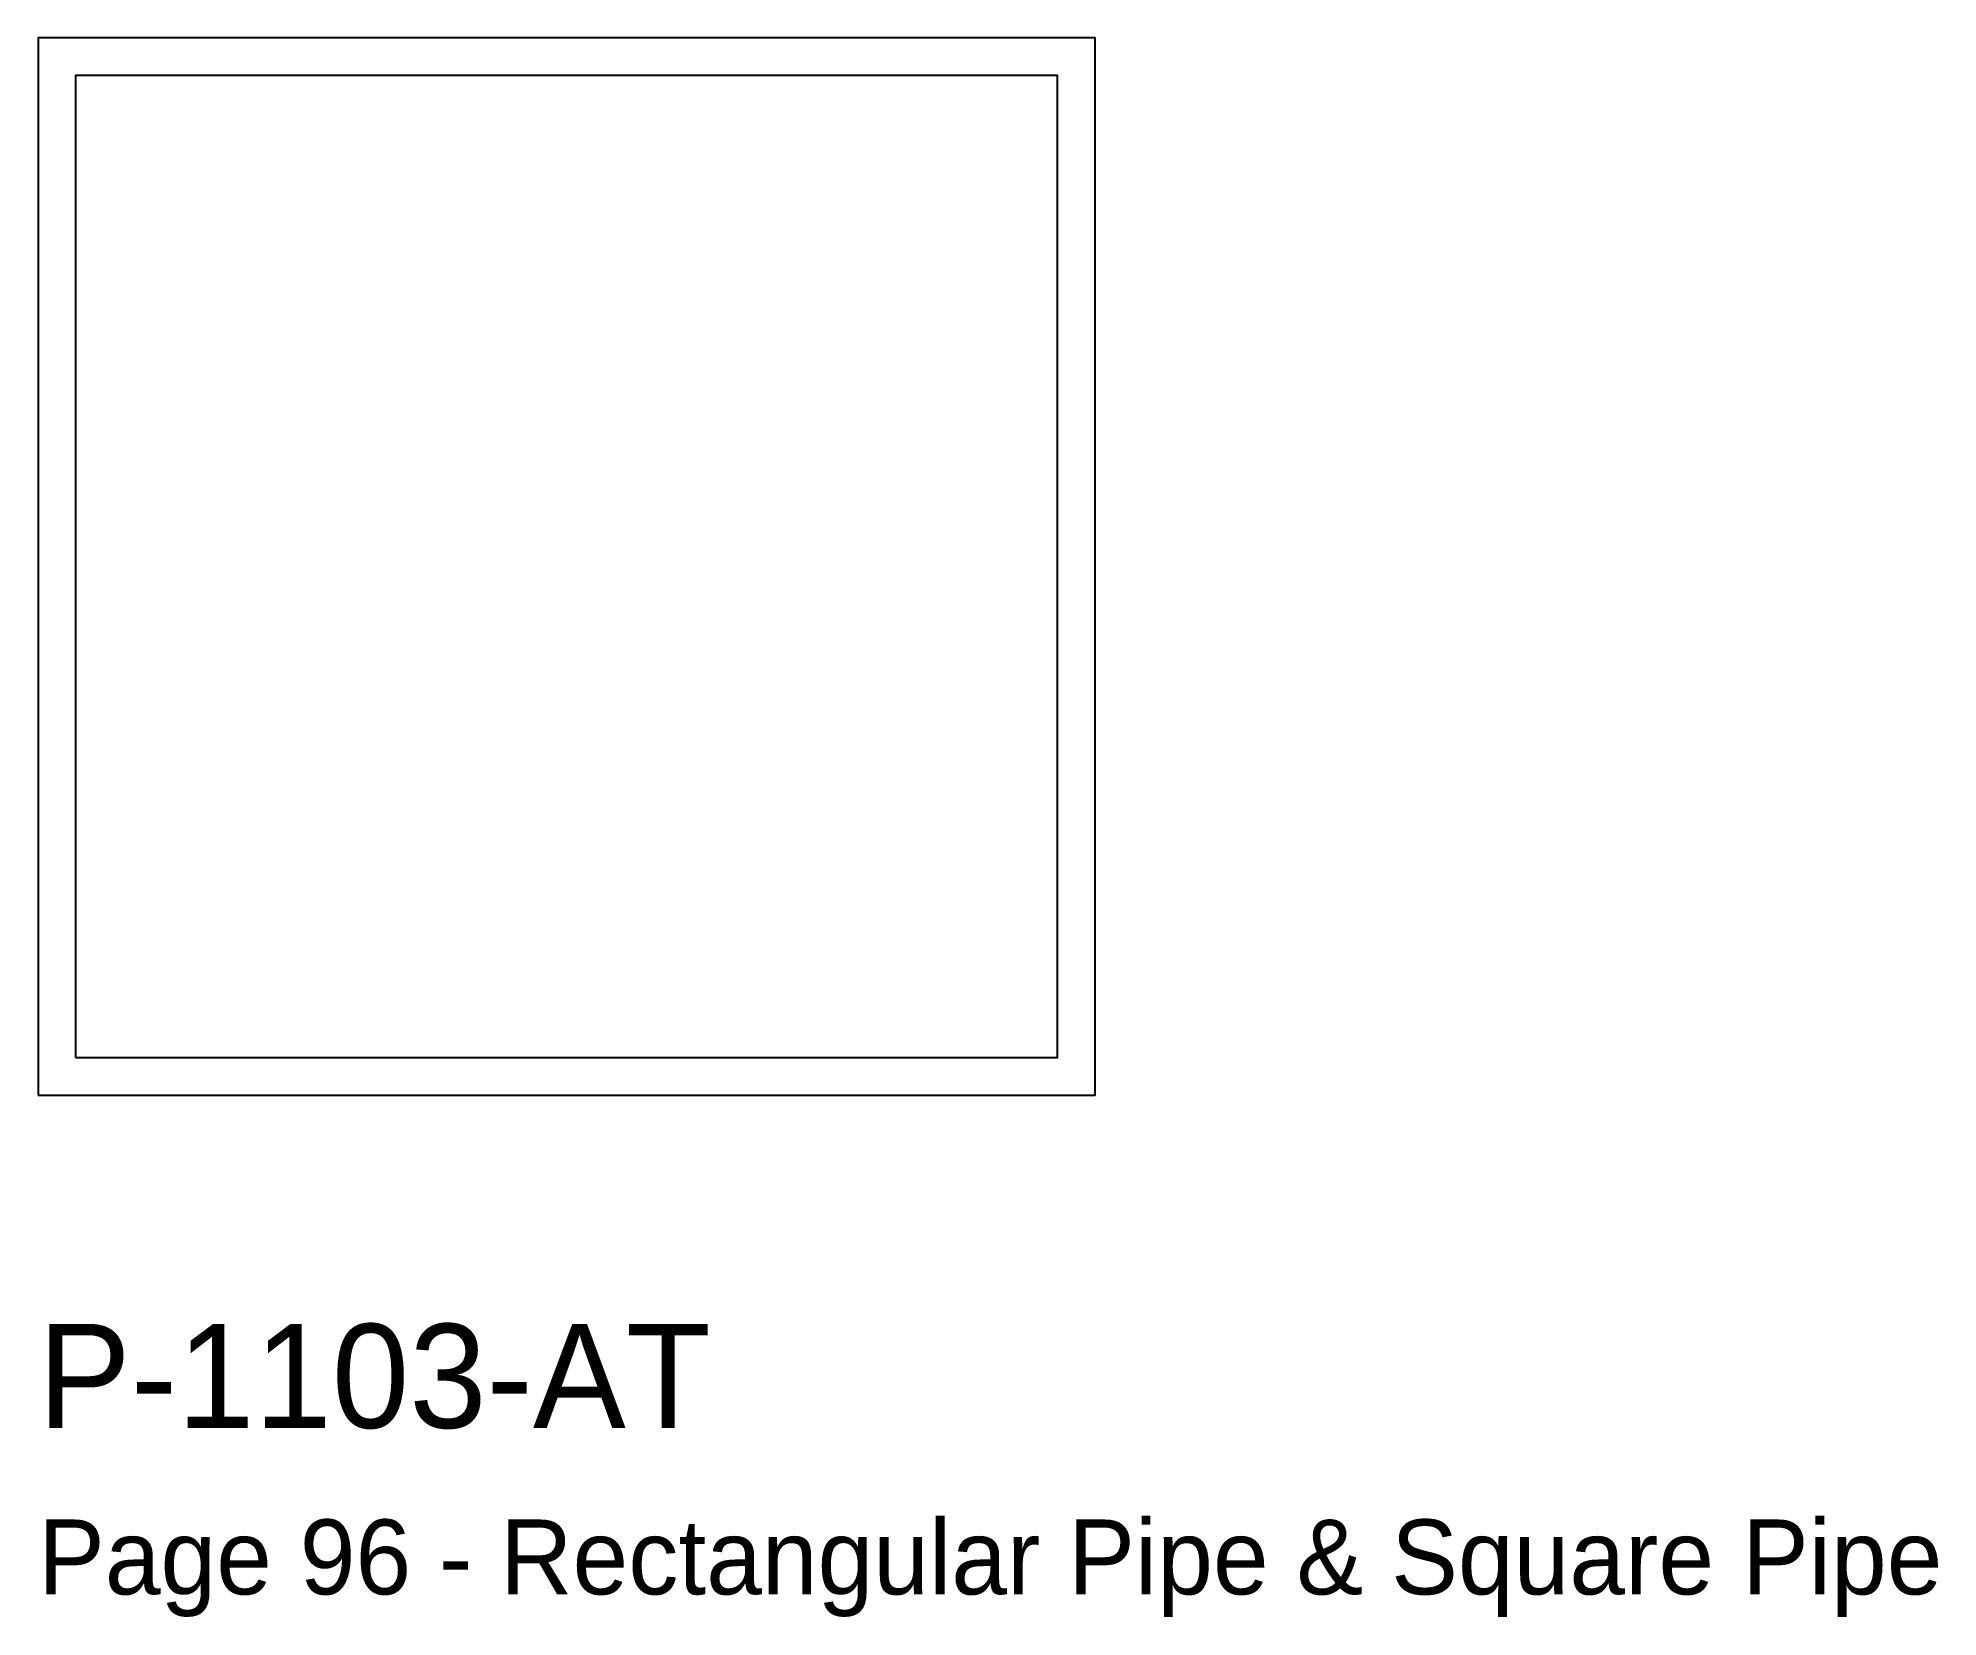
# Model space of a CAD drawing. Header units: millimetres. Extents: x 0 to 45.7, y -12.5 to 25.4.
import ezdxf

# ---------------------------------------------------------------- set-up
doc = ezdxf.new("R2010")
doc.units = ezdxf.units.MM
doc.layers.add('INFO', color=7, linetype='Continuous')
doc.layers.add('PROFILE', color=7, linetype='Continuous')

msp = doc.modelspace()

# ---------------------------------------------------------------- linework, layer by layer
at = {"layer": 'PROFILE'}
for points in [[(0, 0), (25.4, 0), (25.4, 25.4), (0, 25.4)], [(0.9, 0.9), (24.5, 0.9), (24.5, 24.5), (0.9, 24.5)]]:
    msp.add_lwpolyline(points, close=True, dxfattribs=at)

# ---------------------------------------------------------------- texts
at = {"layer": 'INFO'}
for s, height, p in [('P-1103-AT', 2.5, (0, -8)), ('Page 96 - Rectangular Pipe & Square Pipe', 1.8, (0, -12))]:
    msp.add_text(s, height=height, dxfattribs=at).set_placement(p)

doc.saveas('drawing.dxf')
